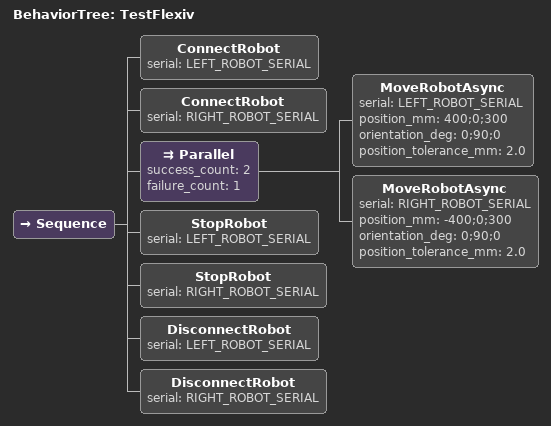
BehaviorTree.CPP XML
<?xml version="1.0" encoding="UTF-8"?>
<root BTCPP_format="4">

  <BehaviorTree ID="TestFlexiv">
    <Sequence>

      <!-- Connect both robots -->
      <ConnectRobot serial="LEFT_ROBOT_SERIAL"/>
      <ConnectRobot serial="RIGHT_ROBOT_SERIAL"/>

      <!-- Move both robots in parallel -->
      <Parallel success_count="2" failure_count="1">

        <!-- Left arm: move and wait for completion -->
        <MoveRobotAsync serial="LEFT_ROBOT_SERIAL"
                        position_mm="400;0;300"
                        orientation_deg="0;90;0"
                        position_tolerance_mm="2.0"/>

        <!-- Right arm: move and wait for completion -->
        <MoveRobotAsync serial="RIGHT_ROBOT_SERIAL"
                        position_mm="-400;0;300"
                        orientation_deg="0;90;0"
                        position_tolerance_mm="2.0"/>

      </Parallel>

      <!-- Disconnect both -->
      <StopRobot serial="LEFT_ROBOT_SERIAL"/>
      <StopRobot serial="RIGHT_ROBOT_SERIAL"/>
      <DisconnectRobot serial="LEFT_ROBOT_SERIAL"/>
      <DisconnectRobot serial="RIGHT_ROBOT_SERIAL"/>

    </Sequence>
  </BehaviorTree>

</root>
